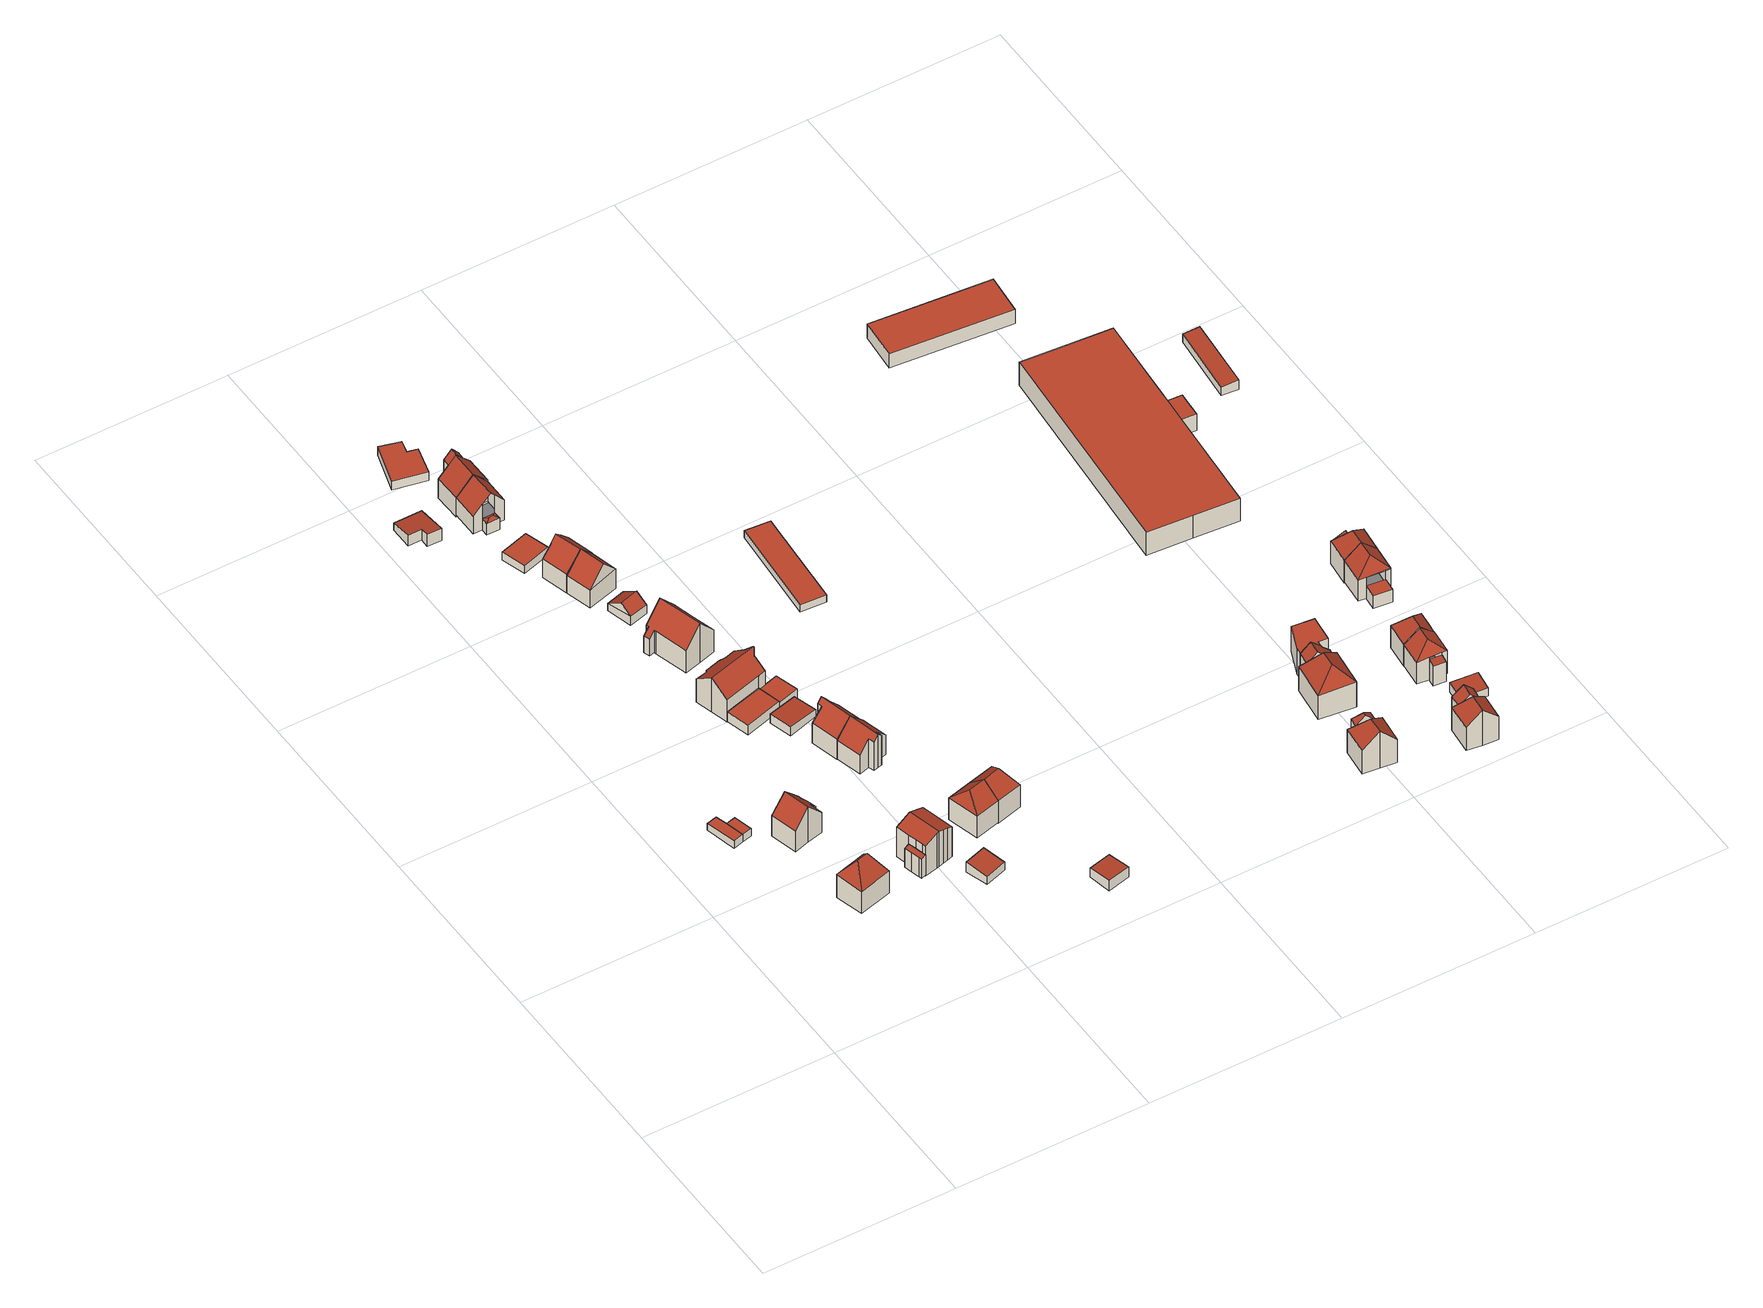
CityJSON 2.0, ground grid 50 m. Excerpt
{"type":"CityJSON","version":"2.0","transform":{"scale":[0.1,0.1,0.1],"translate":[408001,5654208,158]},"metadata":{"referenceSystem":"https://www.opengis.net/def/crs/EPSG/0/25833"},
"CityObjects":{
"building1":{"type":"Building","attributes":{"Dachtyp_tdc":"tdcPolyFlatRoof","Gemeindeschluessel":14612000,"Dachneigung":2.65,"QualitaetDacherkennung":80,"Geometrietyp2DReferenz":"3000","measuredHeight":2.45,"function":"31001_9998","roofType":"2100"},"geometry":[{"type":"Solid","lod":"2","boundaries":[[[[0,1,2,3]],[[1,4,5,2]],[[4,6,7,5]],[[6,8,9,7]],[[8,0,3,9]],[[8,6,4,1,0]],[[3,2,5,7,9]]]],"semantics":{"surfaces":[{"type":"WallSurface"},{"type":"RoofSurface"},{"type":"GroundSurface"}],"values":[[0,0,0,0,0,1,2]]}}]},
"building2":{"type":"Building","attributes":{"Dachtyp_tdc":"tdcPolyFlatRoof","Gemeindeschluessel":14612000,"Dachneigung":0,"QualitaetDacherkennung":79,"Geometrietyp2DReferenz":"3000","measuredHeight":2.33,"function":"31001_9998","roofType":"1000"},"geometry":[{"type":"Solid","lod":"2","boundaries":[[[[10,11,12,7]],[[11,13,14,12]],[[13,15,9,14]],[[15,10,7,9]],[[15,13,11,10]],[[7,12,14,9]]]],"semantics":{"surfaces":[{"type":"WallSurface"},{"type":"RoofSurface"},{"type":"GroundSurface"}],"values":[[0,0,0,0,1,2]]}}]},
"building3":{"type":"Building","attributes":{"Dachtyp_tdc":"tdcHipRoof","Gemeindeschluessel":14612000,"Dachneigung":51.82,"QualitaetDacherkennung":62,"Geometrietyp2DReferenz":"3000","measuredHeight":11.56,"function":"31001_9998","roofType":"3200"},"geometry":[{"type":"Solid","lod":"2","boundaries":[[[[16,17,18]],[[19,20,21]],[[17,19,21,18]],[[20,16,18,21]],[[22,23,24,25]],[[19,17,23,22]],[[17,16,24,23]],[[16,20,25,24]],[[20,19,22,25]]]],"semantics":{"surfaces":[{"type":"RoofSurface"},{"type":"GroundSurface"},{"type":"WallSurface"}],"values":[[0,0,0,0,1,2,2,2,2]]}}]},
"building4":{"type":"Building","attributes":{"Dachtyp_tdc":"tdcGableRoof","Gemeindeschluessel":14612000,"Dachneigung":47.06,"QualitaetDacherkennung":72,"Geometrietyp2DReferenz":"3000","measuredHeight":10.75,"function":"31001_9998","roofType":"3100"},"geometry":[{"type":"Solid","lod":"2","boundaries":[[[[26,27,28,29]],[[27,30,31,28]],[[30,32,33,31]],[[32,34,35,33]],[[34,36,37,35]],[[36,38,39,37]],[[38,40,41,39]],[[40,42,43,41]],[[42,44,45,43]],[[44,46,47,45]],[[46,48,49,47]],[[48,26,29,49]],[[44,42,40,38,36,34,32,30,27]],[[27,26,48,46,44]],[[29,28,31,33,35,37,39,41,43,45,47,49]]]],"semantics":{"surfaces":[{"type":"WallSurface"},{"type":"RoofSurface"},{"type":"GroundSurface"}],"values":[[0,0,0,0,0,0,0,0,0,0,0,0,1,1,2]]}}]},
"building5":{"type":"Building","attributes":{"Dachtyp_tdc":"tdcPolyFlatRoof","Gemeindeschluessel":14612000,"Dachneigung":13.47,"QualitaetDacherkennung":52,"Geometrietyp2DReferenz":"3000","measuredHeight":6.18,"function":"31001_9998","roofType":"2100"},"geometry":[{"type":"Solid","lod":"2","boundaries":[[[[50,51,52,53]],[[51,54,55,52]],[[54,56,57,55]],[[56,58,59,57]],[[58,60,61,59]],[[60,62,63,61]],[[62,64,65,63]],[[64,50,53,65]],[[64,62,60,58,56,54,51,50]],[[53,52,55,57,59,61,63,65]]]],"semantics":{"surfaces":[{"type":"WallSurface"},{"type":"RoofSurface"},{"type":"GroundSurface"}],"values":[[0,0,0,0,0,0,0,0,1,2]]}}]},
"building6":{"type":"Building","attributes":{"Gemeindeschluessel":14612000,"Geometrietyp2DReferenz":"3000","function":"31001_9998","roofType":"9999"},"children":["building6-1","building6-2"]},
"building6-1":{"type":"BuildingPart","attributes":{"Dachtyp_tdc":"tdcPolyFlatRoof","Dachneigung":17.87,"QualitaetDacherkennung":43,"Geometrietyp2DReferenz":"3000","measuredHeight":7.08,"roofType":"2100"},"parents":["building6"],"geometry":[{"type":"MultiSurface","lod":"2","boundaries":[[[66,67,68,69]],[[67,70,71,68]],[[70,72,73,71]],[[72,70,67,66]],[[69,68,71,73]]],"semantics":{"surfaces":[{"type":"WallSurface"},{"type":"RoofSurface"},{"type":"GroundSurface"}],"values":[0,0,0,1,2]}}]},
"building6-2":{"type":"BuildingPart","attributes":{"Dachtyp_tdc":"tdcGableRoof","Dachneigung":20.25,"QualitaetDacherkennung":73,"Geometrietyp2DReferenz":"3000","measuredHeight":10.73,"roofType":"3100"},"parents":["building6"],"geometry":[{"type":"MultiSurface","lod":"2","boundaries":[[[74,73,72]],[[74,75,76,73]],[[75,77,78,76]],[[77,79,80,78]],[[79,81,82,80]],[[81,83,84,82]],[[83,85,86,84]],[[85,87,88,86]],[[87,89,90,88]],[[89,91,92,90]],[[91,93,94,92]],[[93,95,96,94]],[[95,97,98,96]],[[97,99,69,98]],[[99,66,69]],[[95,93,91,89,87,85,83,81]],[[81,79,77,75,74,99,97,95]],[[73,76,78,80,82,84,86,88,90,92,94,96,98,69]]],"semantics":{"surfaces":[{"type":"WallSurface"},{"type":"RoofSurface"},{"type":"GroundSurface"}],"values":[0,0,0,0,0,0,0,0,0,0,0,0,0,0,0,1,1,2]}}]},
"building7":{"type":"Building","attributes":{"Dachtyp_tdc":"tdcPolyFlatRoof","Gemeindeschluessel":14612000,"Dachneigung":6.02,"QualitaetDacherkennung":86,"Geometrietyp2DReferenz":"3000","measuredHeight":3.01,"function":"31001_9998","roofType":"2100"},"geometry":[{"type":"Solid","lod":"2","boundaries":[[[[100,101,102,103]],[[101,104,105,102]],[[104,106,107,105]],[[106,100,103,107]],[[106,104,101,100]],[[103,102,105,107]]]],"semantics":{"surfaces":[{"type":"WallSurface"},{"type":"RoofSurface"},{"type":"GroundSurface"}],"values":[[0,0,0,0,1,2]]}}]},
"building8":{"type":"Building","attributes":{"Dachtyp_tdc":"tdcPolyFlatRoof","Gemeindeschluessel":14612000,"Dachneigung":10.12,"QualitaetDacherkennung":61,"Geometrietyp2DReferenz":"3000","measuredHeight":3.74,"function":"31001_9998","roofType":"2100"},"geometry":[{"type":"Solid","lod":"2","boundaries":[[[[108,109,110,111]],[[109,112,113,110]],[[112,114,115,113]],[[114,116,117,115]],[[116,118,119,117]],[[118,108,111,119]],[[118,116,114,112,109,108]],[[111,110,113,115,117,119]]]],"semantics":{"surfaces":[{"type":"WallSurface"},{"type":"RoofSurface"},{"type":"GroundSurface"}],"values":[[0,0,0,0,0,0,1,2]]}}]},
"building9":{"type":"Building","attributes":{"Dachtyp_tdc":"tdcPolyFlatRoof","Gemeindeschluessel":14612000,"Dachneigung":0,"QualitaetDacherkennung":69,"Geometrietyp2DReferenz":"3000","measuredHeight":3,"function":"31001_9998","roofType":"1000"},"geometry":[{"type":"Solid","lod":"2","boundaries":[[[[120,121,122,123]],[[121,124,125,122]],[[124,126,127,125]],[[126,120,123,127]],[[126,124,121,120]],[[123,122,125,127]]]],"semantics":{"surfaces":[{"type":"WallSurface"},{"type":"RoofSurface"},{"type":"GroundSurface"}],"values":[[0,0,0,0,1,2]]}}]},
"building10":{"type":"Building","attributes":{"Dachtyp_tdc":"tdcGableRoof","Gemeindeschluessel":14612000,"Dachneigung":37.21,"QualitaetDacherkennung":71,"Geometrietyp2DReferenz":"3000","measuredHeight":10.36,"function":"31001_9998","roofType":"3100"},"geometry":[{"type":"Solid","lod":"2","boundaries":[[[[128,129,130,131]],[[129,132,133,130]],[[132,134,135,133]],[[134,136,137,135]],[[136,138,139,137]],[[138,140,141,139]],[[140,142,143,141]],[[142,144,145,143]],[[144,146,147,145]],[[146,148,149,147]],[[148,150,151,149]],[[150,152,153,151]],[[152,154,155,153]],[[154,156,157,155]],[[156,128,131,157]],[[152,150,148,146,144,142,140,138,136,134]],[[134,132,129,128,156,154,152]],[[131,130,133,135,137,139,141,143,145,147,149,151,153,155,157]]]],"semantics":{"surfaces":[{"type":"WallSurface"},{"type":"RoofSurface"},{"type":"GroundSurface"}],"values":[[0,0,0,0,0,0,0,0,0,0,0,0,0,0,0,1,1,2]]}}]},
"building11":{"type":"Building","attributes":{"Dachtyp_tdc":"tdcPolyFlatRoof","Gemeindeschluessel":14612000,"Dachneigung":3.61,"QualitaetDacherkennung":55,"Geometrietyp2DReferenz":"3000","measuredHeight":2.74,"function":"31001_9998","roofType":"2100"},"geometry":[{"type":"Solid","lod":"2","boundaries":[[[[158,159,160,161]],[[159,162,163,160]],[[162,164,165,163]],[[164,158,161,165]],[[164,162,159,158]],[[161,160,163,165]]]],"semantics":{"surfaces":[{"type":"WallSurface"},{"type":"RoofSurface"},{"type":"GroundSurface"}],"values":[[0,0,0,0,1,2]]}}]},
"building12":{"type":"Building","attributes":{"Dachtyp_tdc":"tdcGableRoof","Gemeindeschluessel":14612000,"Dachneigung":48.92,"QualitaetDacherkennung":56,"Geometrietyp2DReferenz":"3000","measuredHeight":11.98,"function":"31001_9998","roofType":"3100"},"geometry":[{"type":"Solid","lod":"2","boundaries":[[[[166,167,168,169]],[[167,170,171,168]],[[170,172,173,171]],[[172,174,175,173]],[[174,176,177,175]],[[176,178,179,177]],[[178,180,181,179]],[[180,182,183,181]],[[182,184,185,183]],[[184,186,187,185]],[[186,188,189,187]],[[188,166,169,189]],[[184,182,180,178,176]],[[176,174,172,170,167,166,188,186,184]],[[169,168,171,173,175,177,179,181,183,185,187,189]]]],"semantics":{"surfaces":[{"type":"WallSurface"},{"type":"RoofSurface"},{"type":"GroundSurface"}],"values":[[0,0,0,0,0,0,0,0,0,0,0,0,1,1,2]]}}]},
"building13":{"type":"Building","attributes":{"Dachtyp_tdc":"tdcGableRoof","Gemeindeschluessel":14612000,"Dachneigung":47.99,"QualitaetDacherkennung":57,"Geometrietyp2DReferenz":"3000","measuredHeight":10.18,"function":"31001_9998","roofType":"3100"},"geometry":[{"type":"Solid","lod":"2","boundaries":[[[[190,191,192,193]],[[194,195,196,197]],[[195,198,199,196]],[[198,200,201,199]],[[200,202,203,201]],[[202,204,205,203]],[[204,206,207,205]],[[206,208,209,207]],[[208,190,193,209]],[[204,202,200,198,195,194]],[[194,191,190,208,206,204]],[[193,192,197,196,199,201,203,205,207,209]],[[191,194,197,192]]]],"semantics":{"surfaces":[{"type":"WallSurface"},{"type":"RoofSurface"},{"type":"GroundSurface"}],"values":[[0,0,0,0,0,0,0,0,0,1,1,2,0]]}}]},
"building14":{"type":"Building","attributes":{"Dachtyp_tdc":"tdcPolyFlatRoof","Gemeindeschluessel":14612000,"Dachneigung":0,"QualitaetDacherkennung":66,"Geometrietyp2DReferenz":"3000","measuredHeight":2.37,"function":"31001_9998","roofType":"1000"},"geometry":[{"type":"Solid","lod":"2","boundaries":[[[[210,211,212,213]],[[211,214,215,212]],[[214,216,217,215]],[[216,210,213,217]],[[216,214,211,210]],[[213,212,215,217]]]],"semantics":{"surfaces":[{"type":"WallSurface"},{"type":"RoofSurface"},{"type":"GroundSurface"}],"values":[[0,0,0,0,1,2]]}}]},
"building15":{"type":"Building","attributes":{"Dachtyp_tdc":"tdcHipAndGableRoof","Gemeindeschluessel":14612000,"Dachneigung":42.1,"QualitaetDacherkennung":73,"Geometrietyp2DReferenz":"3000","measuredHeight":10.43,"function":"31001_9998","roofType":"5000"},"geometry":[{"type":"Solid","lod":"2","boundaries":[[[[218,219,220,221]],[[219,222,223,220]],[[222,224,225,223]],[[224,218,221,225]],[[222,219,226]],[[218,224,227]],[[219,218,227,226]],[[224,222,226,227]],[[221,220,223,225]]]],"semantics":{"surfaces":[{"type":"WallSurface"},{"type":"RoofSurface"},{"type":"GroundSurface"}],"values":[[0,0,0,0,1,0,1,1,2]]}}]},
"building16":{"type":"Building","attributes":{"Dachtyp_tdc":"tdcGableRoof","Gemeindeschluessel":14612000,"Dachneigung":47.78,"QualitaetDacherkennung":56,"Geometrietyp2DReferenz":"3000","measuredHeight":10.42,"function":"31001_9998","roofType":"3100"},"geometry":[{"type":"Solid","lod":"2","boundaries":[[[[228,229,230,231]],[[229,232,233,230]],[[232,234,235,233]],[[234,236,237,235]],[[236,238,239,237]],[[238,240,241,239]],[[240,242,243,241]],[[242,244,245,243]],[[244,246,247,245]],[[246,228,231,247]],[[242,240,238,236,234,232]],[[232,229,228,246,244,242]],[[231,230,233,235,237,239,241,243,245,247]]]],"semantics":{"surfaces":[{"type":"WallSurface"},{"type":"RoofSurface"},{"type":"GroundSurface"}],"values":[[0,0,0,0,0,0,0,0,0,0,1,1,2]]}}]},
"building17":{"type":"Building","attributes":{"Dachtyp_tdc":"tdcGableRoof","Gemeindeschluessel":14612000,"Dachneigung":47.84,"QualitaetDacherkennung":55,"Geometrietyp2DReferenz":"3000","measuredHeight":10.23,"function":"31001_9998","roofType":"3100"},"geometry":[{"type":"Solid","lod":"2","boundaries":[[[[248,249,250,251]],[[249,252,253,250]],[[252,254,255,253]],[[254,248,251,255]],[[252,249,256]],[[248,254,257]],[[249,248,257,256]],[[254,252,256,257]],[[251,250,253,255]]]],"semantics":{"surfaces":[{"type":"WallSurface"},{"type":"RoofSurface"},{"type":"GroundSurface"}],"values":[[0,0,0,0,0,0,1,1,2]]}}]},
"building18":{"type":"Building","attributes":{"Dachtyp_tdc":"tdcGableRoof","Gemeindeschluessel":14612000,"Dachneigung":35.38,"QualitaetDacherkennung":86,"Geometrietyp2DReferenz":"3000","measuredHeight":4.94,"function":"31001_9998","roofType":"3100"},"geometry":[{"type":"Solid","lod":"2","boundaries":[[[[258,259,260,261]],[[259,262,263,260]],[[262,264,265,263]],[[264,258,261,265]],[[262,259,266]],[[258,264,267]],[[259,258,267,266]],[[264,262,266,267]],[[261,260,263,265]]]],"semantics":{"surfaces":[{"type":"WallSurface"},{"type":"RoofSurface"},{"type":"GroundSurface"}],"values":[[0,0,0,0,0,0,1,1,2]]}}]},
"building19":{"type":"Building","attributes":{"Gemeindeschluessel":14612000,"Geometrietyp2DReferenz":"3000","function":"31001_9998","roofType":"9999"},"children":["building19-1","building19-2"]},
"building19-1":{"type":"BuildingPart","attributes":{"Dachtyp_tdc":"tdcGableRoof","Dachneigung":45.58,"QualitaetDacherkennung":59,"Geometrietyp2DReferenz":"3000","measuredHeight":10.21,"roofType":"3100"},"parents":["building19"],"geometry":[{"type":"MultiSurface","lod":"2","boundaries":[[[268,269,251,270]],[[269,271,272,251]],[[271,273,255,272]],[[273,274,275,255]],[[274,276,277,275]],[[276,278,277]],[[279,280,281]],[[279,268,270,280]],[[282,276,274,273,271]],[[271,269,268,279,282]],[[270,251,272,255,275,277,283,280]]],"semantics":{"surfaces":[{"type":"WallSurface"},{"type":"RoofSurface"},{"type":"GroundSurface"}],"values":[0,0,0,0,0,0,0,0,1,1,2]}}]},
"building19-2":{"type":"BuildingPart","attributes":{"Dachtyp_tdc":"tdcPolyFlatRoof","Dachneigung":17.91,"QualitaetDacherkennung":47,"Geometrietyp2DReferenz":"3000","measuredHeight":3.96,"roofType":"2100"},"parents":["building19"],"geometry":[{"type":"MultiSurface","lod":"2","boundaries":[[[278,284,285,277]],[[284,286,287,285]],[[286,281,280,287]],[[286,284,278,288,281]],[[283,277,285,287,280]]],"semantics":{"surfaces":[{"type":"WallSurface"},{"type":"RoofSurface"},{"type":"GroundSurface"}],"values":[0,0,0,1,2]}}]},
"building20":{"type":"Building","attributes":{"Dachtyp_tdc":"tdcPolyFlatRoof","Gemeindeschluessel":14612000,"Dachneigung":0,"QualitaetDacherkennung":74,"Geometrietyp2DReferenz":"3000","measuredHeight":3,"function":"31001_9998","roofType":"1000"},"geometry":[{"type":"Solid","lod":"2","boundaries":[[[[289,290,291,292]],[[290,293,294,291]],[[293,295,296,294]],[[295,297,298,296]],[[297,289,292,298]],[[297,295,293,290,289]],[[292,291,294,296,298]]]],"semantics":{"surfaces":[{"type":"WallSurface"},{"type":"RoofSurface"},{"type":"GroundSurface"}],"values":[[0,0,0,0,0,1,2]]}}]},
"building21":{"type":"Building","attributes":{"Gemeindeschluessel":14612000,"Geometrietyp2DReferenz":"3000","function":"31001_9998","roofType":"9999"},"children":["building21-1","building21-2"]},
"building21-1":{"type":"BuildingPart","attributes":{"Dachtyp_tdc":"tdcFreeFormRoof","Dachneigung":27.49,"QualitaetDacherkennung":53,"Geometrietyp2DReferenz":"3000","measuredHeight":3.96,"roofType":"5000"},"parents":["building21"],"geometry":[{"type":"MultiSurface","lod":"2","boundaries":[[[299,300,301,302]],[[300,303,304,301]],[[303,305,306,304]],[[305,303,307]],[[303,300,308,307]],[[300,299,308]],[[299,309,305,307,308]],[[301,304,306,310,302]]],"semantics":{"surfaces":[{"type":"WallSurface"},{"type":"RoofSurface"},{"type":"GroundSurface"}],"values":[0,0,0,1,1,1,1,2]}}]},
"building21-2":{"type":"BuildingPart","attributes":{"Dachtyp_tdc":"tdcGableRoof","Dachneigung":47.56,"QualitaetDacherkennung":71,"Geometrietyp2DReferenz":"3000","measuredHeight":10.19,"roofType":"3100"},"parents":["building21"],"geometry":[{"type":"MultiSurface","lod":"2","boundaries":[[[311,312,313,314]],[[312,315,316,313]],[[315,317,318,316]],[[317,319,320,318]],[[319,321,302,320]],[[322,306,305]],[[322,311,314,306]],[[323,321,319,317,315]],[[315,312,311,322,323]],[[314,313,316,318,320,302,310,306]]],"semantics":{"surfaces":[{"type":"WallSurface"},{"type":"RoofSurface"},{"type":"GroundSurface"}],"values":[0,0,0,0,0,0,0,1,1,2]}}]},
"building22":{"type":"Building","attributes":{"Dachtyp_tdc":"tdcPolyFlatRoof","Gemeindeschluessel":14612000,"Dachneigung":0,"QualitaetDacherkennung":84,"Geometrietyp2DReferenz":"3000","measuredHeight":2.63,"function":"31001_9998","roofType":"1000"},"geometry":[{"type":"Solid","lod":"2","boundaries":[[[[324,325,326,327]],[[325,328,329,326]],[[328,330,331,329]],[[330,332,333,331]],[[332,334,335,333]],[[334,324,327,335]],[[334,332,330,328,325,324]],[[327,326,329,331,333,335]]]],"semantics":{"surfaces":[{"type":"WallSurface"},{"type":"RoofSurface"},{"type":"GroundSurface"}],"values":[[0,0,0,0,0,0,1,2]]}}]},
"building23":{"type":"Building","attributes":{"Gemeindeschluessel":14612000,"Geometrietyp2DReferenz":"3000","function":"31001_9998","roofType":"9999"},"children":["building23-1","building23-2"]},
"building23-1":{"type":"BuildingPart","attributes":{"Dachtyp_tdc":"tdcGableRoof","Dachneigung":46.83,"QualitaetDacherkennung":33,"Geometrietyp2DReferenz":"3000","measuredHeight":10.83,"roofType":"3100"},"parents":["building23"],"geometry":[{"type":"MultiSurface","lod":"2","boundaries":[[[336,337,338,339]],[[337,340,341,338]],[[336,339,342,343]],[[343,344,345,346,347,336]],[[337,347,346,340]],[[336,347,337]],[[339,338,341,348,342]]],"semantics":{"surfaces":[{"type":"WallSurface"},{"type":"RoofSurface"},{"type":"GroundSurface"}],"values":[0,0,0,1,1,0,2]}}]},
"building23-2":{"type":"BuildingPart","attributes":{"Dachtyp_tdc":"tdcGableRoof","Dachneigung":47.73,"QualitaetDacherkennung":67,"Geometrietyp2DReferenz":"3000","measuredHeight":10.73,"roofType":"3100"},"parents":["building23"],"geometry":[{"type":"MultiSurface","lod":"2","boundaries":[[[349,350,351,352]],[[350,315,353,351]],[[315,354,355,353]],[[354,356,357,355]],[[356,343,342,357]],[[340,349,352,341]],[[345,344,343,356,354,315]],[[315,350,349,340,345]],[[352,351,353,355,357,342,348,341]]],"semantics":{"surfaces":[{"type":"WallSurface"},{"type":"RoofSurface"},{"type":"GroundSurface"}],"values":[0,0,0,0,0,0,1,1,2]}}]},
"building24":{"type":"Building","attributes":{"Dachtyp_tdc":"tdcPolyFlatRoof","Gemeindeschluessel":14612000,"Dachneigung":3.99,"QualitaetDacherkennung":79,"Geometrietyp2DReferenz":"3000","measuredHeight":3.17,"function":"31001_9998","roofType":"2100"},"geometry":[{"type":"Solid","lod":"2","boundaries":[[[[358,359,360,361]],[[359,362,363,360]],[[362,364,365,363]],[[364,358,361,365]],[[364,362,359,358]],[[361,360,363,365]]]],"semantics":{"surfaces":[{"type":"WallSurface"},{"type":"RoofSurface"},{"type":"GroundSurface"}],"values":[[0,0,0,0,1,2]]}}]},
"building25":{"type":"Building","attributes":{"Dachtyp_tdc":"tdcHipAndGableRoof","Gemeindeschluessel":14612000,"Dachneigung":42.4,"QualitaetDacherkennung":74,"Geometrietyp2DReferenz":"3000","measuredHeight":10.72,"function":"31001_9998","roofType":"5000"},"geometry":[{"type":"Solid","lod":"2","boundaries":[[[[224,366,367,368]],[[366,369,370,367]],[[369,371,372,370]],[[371,373,374,372]],[[373,375,376,374]],[[375,377,378,376]],[[377,379,380,378]],[[379,227,381,380]],[[227,224,368,381]],[[377,375,373,371,369,366,382]],[[366,224,227,382]],[[227,379,377,382]],[[368,367,370,372,374,376,378,380,381]]]],"semantics":{"surfaces":[{"type":"WallSurface"},{"type":"RoofSurface"},{"type":"GroundSurface"}],"values":[[0,0,0,0,0,0,0,0,0,1,1,1,2]]}}]},
"building26":{"type":"Building","attributes":{"Dachtyp_tdc":"tdcPolyFlatRoof","Gemeindeschluessel":14612000,"Dachneigung":0,"QualitaetDacherkennung":76,"Geometrietyp2DReferenz":"3000","measuredHeight":2.21,"function":"31001_2000","roofType":"1000"},"geometry":[{"type":"Solid","lod":"2","boundaries":[[[[383,384,385,386]],[[384,387,388,385]],[[387,389,390,388]],[[389,383,386,390]],[[389,387,384,383]],[[386,385,388,390]]]],"semantics":{"surfaces":[{"type":"WallSurface"},{"type":"RoofSurface"},{"type":"GroundSurface"}],"values":[[0,0,0,0,1,2]]}}]},
"building27":{"type":"Building","attributes":{"Gemeindeschluessel":14612000,"Geometrietyp2DReferenz":"3000","function":"31001_9998","roofType":"9999"},"children":["building27-1","building27-2"]},
"building27-1":{"type":"BuildingPart","attributes":{"Dachtyp_tdc":"tdcHipAndGableRoof","Dachneigung":43.75,"QualitaetDacherkennung":78,"Geometrietyp2DReferenz":"3000","measuredHeight":11.2,"roofType":"5000"},"parents":["building27"],"geometry":[{"type":"MultiSurface","lod":"2","boundaries":[[[391,392,393,394]],[[392,395,396,393]],[[397,398,399,400]],[[398,401,402,399]],[[401,403,404,402]],[[403,391,394,404]],[[398,397,395,392,405]],[[392,391,403,405]],[[403,401,398,405]],[[394,393,396,400,399,402,404]]],"semantics":{"surfaces":[{"type":"WallSurface"},{"type":"RoofSurface"},{"type":"GroundSurface"}],"values":[0,0,0,0,0,0,1,1,1,2]}}]},
"building27-2":{"type":"BuildingPart","attributes":{"Dachtyp_tdc":"tdcHipAndGableRoof","Dachneigung":55.3,"QualitaetDacherkennung":72,"Geometrietyp2DReferenz":"3000","measuredHeight":9.5,"roofType":"5000"},"parents":["building27"],"geometry":[{"type":"MultiSurface","lod":"2","boundaries":[[[406,407,408,396,395]],[[407,409,410,408]],[[409,411,397,400,410]],[[409,407,412]],[[406,411,413]],[[407,406,413,412]],[[411,409,412,413]],[[396,408,410,400]]],"semantics":{"surfaces":[{"type":"WallSurface"},{"type":"RoofSurface"},{"type":"GroundSurface"}],"values":[0,0,0,1,0,1,1,2]}}]},
"building28":{"type":"Building","attributes":{"Gemeindeschluessel":14612000,"Geometrietyp2DReferenz":"3000","function":"31001_9998","roofType":"9999"},"children":["building28-1","building28-2"]},
"building28-1":{"type":"BuildingPart","attributes":{"Dachtyp_tdc":"tdcGableRoof","Dachneigung":42.13,"QualitaetDacherkennung":54,"Geometrietyp2DReferenz":"3000","measuredHeight":9.92,"roofType":"3100"},"parents":["building28"],"geometry":[{"type":"MultiSurface","lod":"2","boundaries":[[[414,415,416,417]],[[415,418,419,416]],[[418,420,421,419]],[[420,422,423,421]],[[422,424,425,423]],[[426,427,428,429]],[[427,414,417,428]],[[430,431,424,422,420,418,415]],[[415,414,427,426,430]],[[417,416,419,421,423,425,432,429,428]]],"semantics":{"surfaces":[{"type":"WallSurface"},{"type":"RoofSurface"},{"type":"GroundSurface"}],"values":[0,0,0,0,0,0,0,1,1,2]}}]},
"building28-2":{"type":"BuildingPart","attributes":{"Dachtyp_tdc":"tdcHipRoof","Dachneigung":46.27,"QualitaetDacherkennung":72,"Geometrietyp2DReferenz":"3000","measuredHeight":12.25,"roofType":"3200"},"parents":["building28"],"geometry":[{"type":"MultiSurface","lod":"2","boundaries":[[[433,434,435,436]],[[434,427,428,435]],[[427,426,429,428]],[[437,438,439,425,424]],[[438,440,441,439]],[[440,433,436,441]],[[433,440,442]],[[438,437,431,443,426,427,434,444]],[[440,438,444,442]],[[434,433,442,444]],[[436,435,428,429,432,425,439,441]]],"semantics":{"surfaces":[{"type":"WallSurface"},{"type":"RoofSurface"},{"type":"GroundSurface"}],"values":[0,0,0,0,0,0,1,1,1,1,2]}}]},
"building29":{"type":"Building","attributes":{"Dachtyp_tdc":"tdcPolyFlatRoof","Gemeindeschluessel":14612000,"Dachneigung":0,"QualitaetDacherkennung":55,"Geometrietyp2DReferenz":"3000","measuredHeight":7.79,"function":"31001_9998","roofType":"1000"},"geometry":[{"type":"Solid","lod":"2","boundaries":[[[[445,446,447,448]],[[446,449,450,447]],[[449,451,452,450]],[[451,453,454,452]],[[453,455,456,454]],[[455,457,458,456]],[[457,445,448,458]],[[457,455,453,451,449,446,445]],[[448,447,450,452,454,456,458]]]],"semantics":{"surfaces":[{"type":"WallSurface"},{"type":"RoofSurface"},{"type":"GroundSurface"}],"values":[[0,0,0,0,0,0,0,1,2]]}}]},
"building30":{"type":"Building","attributes":{"Gemeindeschluessel":14612000,"Geometrietyp2DReferenz":"3000","function":"31001_9998","roofType":"9999"},"children":["building30-1","building30-2"]},
"building30-1":{"type":"BuildingPart","attributes":{"Dachtyp_tdc":"tdcHipAndGableRoof","Dachneigung":42.82,"QualitaetDacherkennung":71,"Geometrietyp2DReferenz":"3000","measuredHeight":10.72,"roofType":"5000"},"parents":["building30"],"geometry":[{"type":"MultiSurface","lod":"2","boundaries":[[[459,460,461,462]],[[460,463,464,461]],[[463,465,464]],[[466,467,468,469,470]],[[467,471,472,468]],[[471,473,474,472]],[[473,459,462,474]],[[467,466,475,463,460,476]],[[460,459,473,476]],[[473,471,467,476]],[[462,461,464,469,468,472,474]]],"semantics":{"surfaces":[{"type":"WallSurface"},{"type":"RoofSurface"},{"type":"GroundSurface"}],"values":[0,0,0,0,0,0,0,1,1,1,2]}}]},
"building30-2":{"type":"BuildingPart","attributes":{"Dachtyp_tdc":"tdcGableRoof","Dachneigung":41.05,"QualitaetDacherkennung":73,"Geometrietyp2DReferenz":"3000","measuredHeight":9.17,"roofType":"3100"},"parents":["building30"],"geometry":[{"type":"MultiSurface","lod":"2","boundaries":[[[465,477,478,464]],[[477,479,480,478]],[[479,470,469,480]],[[465,475,481,482,477]],[[483,482,481,466]],[[479,483,466,470]],[[477,482,483,479]],[[478,480,469,464]]],"semantics":{"surfaces":[{"type":"WallSurface"},{"type":"RoofSurface"},{"type":"GroundSurface"}],"values":[0,0,0,1,1,0,0,2]}}]},
"building31":{"type":"Building","attributes":{"Gemeindeschluessel":14612000,"Geometrietyp2DReferenz":"3000","function":"31001_9998","roofType":"9999"},"children":["building31-1","building31-2"]},
"building31-1":{"type":"BuildingPart","attributes":{"Dachtyp_tdc":"tdcHipAndGableRoof","Dachneigung":41.38,"QualitaetDacherkennung":80,"Geometrietyp2DReferenz":"3000","measuredHeight":9.97,"roofType":"5000"},"parents":["building31"],"geometry":[{"type":"MultiSurface","lod":"2","boundaries":[[[484,485,486,487]],[[485,488,489,486]],[[488,490,491,489]],[[492,493,494]],[[492,495,496,493]],[[495,497,498,496]],[[497,499,500,498]],[[499,484,487,500]],[[495,492,490,488,485,501]],[[485,484,499,501]],[[499,497,495,501]],[[487,486,489,493,496,498,500]]],"semantics":{"surfaces":[{"type":"WallSurface"},{"type":"RoofSurface"},{"type":"GroundSurface"}],"values":[0,0,0,0,0,0,0,0,1,1,1,2]}}]},
"building31-2":{"type":"BuildingPart","attributes":{"Dachtyp_tdc":"tdcPolyFlatRoof","Dachneigung":5.63,"QualitaetDacherkennung":50,"Geometrietyp2DReferenz":"3000","measuredHeight":6.24,"roofType":"2100"},"parents":["building31"],"geometry":[{"type":"MultiSurface","lod":"2","boundaries":[[[491,502,503,489]],[[502,504,505,503]],[[504,494,493,505]],[[494,504,502,491]],[[489,503,505,493]]],"semantics":{"surfaces":[{"type":"WallSurface"},{"type":"RoofSurface"},{"type":"GroundSurface"}],"values":[0,0,0,1,2]}}]},
"building32":{"type":"Building","attributes":{"Dachtyp_tdc":"tdcPolyFlatRoof","Gemeindeschluessel":14612000,"Dachneigung":4.31,"QualitaetDacherkennung":51,"Geometrietyp2DReferenz":"3000","measuredHeight":2.76,"function":"31001_9998","roofType":"2100"},"geometry":[{"type":"Solid","lod":"2","boundaries":[[[[506,507,508,509]],[[507,510,511,508]],[[507,506,512,510]],[[511,513,509,508]],[[510,512,513,511]],[[512,506,509,513]]]],"semantics":{"surfaces":[{"type":"WallSurface"},{"type":"RoofSurface"},{"type":"GroundSurface"}],"values":[[0,0,1,2,0,0]]}}]},
"building33":{"type":"Building","attributes":{"Gemeindeschluessel":14612000,"Geometrietyp2DReferenz":"3000","function":"31001_9998","roofType":"9999"},"children":["building33-1","building33-2"]},
"building33-1":{"type":"BuildingPart","attributes":{"Dachtyp_tdc":"tdcHipAndGableRoof","Dachneigung":41.57,"QualitaetDacherkennung":79,"Geometrietyp2DReferenz":"3000","measuredHeight":10.25,"roofType":"5000"},"parents":["building33"],"geometry":[{"type":"MultiSurface","lod":"2","boundaries":[[[514,497,515,516]],[[497,517,518,515]],[[517,519,520,518]],[[519,521,522,523,520]],[[524,525,526]],[[524,527,528,525]],[[527,529,530,528]],[[529,531,532,530]],[[531,514,516,532]],[[527,524,521,519,517,533]],[[517,497,514,533]],[[514,531,529,527,533]],[[516,515,518,520,523,525,528,530,532]]],"semantics":{"surfaces":[{"type":"WallSurface"},{"type":"RoofSurface"},{"type":"GroundSurface"}],"values":[0,0,0,0,0,0,0,0,0,1,1,1,2]}}]},
"building33-2":{"type":"BuildingPart","attributes":{"Dachtyp_tdc":"tdcFreeFormRoof","Dachneigung":37.57,"QualitaetDacherkennung":24,"Geometrietyp2DReferenz":"3000","measuredHeight":4.6,"roofType":"5000"},"parents":["building33"],"geometry":[{"type":"MultiSurface","lod":"2","boundaries":[[[534,535,536,537]],[[535,526,525,536]],[[522,538,539,523]],[[538,534,537,539]],[[526,535,540]],[[535,534,541,540]],[[534,538,522,541]],[[522,526,540,541]],[[537,536,525,523,539]]],"semantics":{"surfaces":[{"type":"WallSurface"},{"type":"RoofSurface"},{"type":"GroundSurface"}],"values":[0,0,0,0,1,1,1,1,2]}}]},
"building34":{"type":"Building","attributes":{"Gemeindeschluessel":14612000,"Geometrietyp2DReferenz":"3000","function":"31001_9998","roofType":"9999"},"children":["building34-1","building34-2"]},
"building34-1":{"type":"BuildingPart","attributes":{"Dachtyp_tdc":"tdcHipAndGableRoof","Dachneigung":42.52,"QualitaetDacherkennung":80,"Geometrietyp2DReferenz":"3000","measuredHeight":10.25,"roofType":"5000"},"parents":["building34"],"geometry":[{"type":"MultiSurface","lod":"2","boundaries":[[[542,543,544,545]],[[543,546,544]],[[547,548,549,550,551]],[[548,552,553,549]],[[552,554,555,553]],[[554,542,545,555]],[[556,557,558,559,548]],[[558,560,561,559]],[[552,548,559,561]],[[554,560,558,542]],[[552,561,560,554]],[[542,558,557,543]],[[543,557,556,547]],[[547,556,548]],[[545,544,550,549,553,555]]],"semantics":{"surfaces":[{"type":"WallSurface"},{"type":"RoofSurface"},{"type":"GroundSurface"}],"values":[0,0,0,0,0,0,1,1,1,0,0,0,0,0,2]}}]},
"building34-2":{"type":"BuildingPart","attributes":{"Dachtyp_tdc":"tdcPolyFlatRoof","Dachneigung":0,"QualitaetDacherkennung":47,"Geometrietyp2DReferenz":"3000","measuredHeight":3.81,"roofType":"1000"},"parents":["building34"],"geometry":[{"type":"MultiSurface","lod":"2","boundaries":[[[562,551,550,563]],[[546,564,565,544]],[[564,562,563,565]],[[564,546,551,562]],[[563,550,544,565]]],"semantics":{"surfaces":[{"type":"WallSurface"},{"type":"RoofSurface"},{"type":"GroundSurface"}],"values":[0,0,0,1,2]}}]},
"building35":{"type":"Building","attributes":{"Gemeindeschluessel":14612000,"Geometrietyp2DReferenz":"3000","function":"31001_2000","roofType":"9999"},"children":["building35-1","building35-2"]},
"building35-1":{"type":"BuildingPart","attributes":{"Dachtyp_tdc":"tdcPolyFlatRoof","Dachneigung":0,"QualitaetDacherkennung":65,"Geometrietyp2DReferenz":"3000","measuredHeight":5,"roofType":"1000"},"parents":["building35"],"geometry":[{"type":"MultiSurface","lod":"2","boundaries":[[[566,567,568,569]],[[567,570,571,568]],[[570,572,573,571]],[[572,570,567,566]],[[569,568,571,573]]],"semantics":{"surfaces":[{"type":"WallSurface"},{"type":"RoofSurface"},{"type":"GroundSurface"}],"values":[0,0,0,1,2]}}]},
"building35-2":{"type":"BuildingPart","attributes":{"Dachtyp_tdc":"tdcPolyFlatRoof","Dachneigung":0,"QualitaetDacherkennung":66,"Geometrietyp2DReferenz":"3000","measuredHeight":7.03,"roofType":"1000"},"parents":["building35"],"geometry":[{"type":"MultiSurface","lod":"2","boundaries":[[[574,575,576,577]],[[575,578,579,576]],[[578,580,566,569,579]],[[581,573,572]],[[581,582,583,573]],[[582,584,585,583]],[[584,586,587,585]],[[586,574,577,587]],[[586,584,582,581,580,578,575,574]],[[577,576,579,569,573,583,585,587]]],"semantics":{"surfaces":[{"type":"WallSurface"},{"type":"RoofSurface"},{"type":"GroundSurface"}],"values":[0,0,0,0,0,0,0,0,1,2]}}]},
"building36":{"type":"Building","attributes":{"Dachtyp_tdc":"tdcPolyFlatRoof","Gemeindeschluessel":14612000,"Dachneigung":0,"QualitaetDacherkennung":87,"Geometrietyp2DReferenz":"3000","measuredHeight":4.33,"function":"31001_2000","roofType":"1000"},"geometry":[{"type":"Solid","lod":"2","boundaries":[[[[588,589,590,591]],[[589,592,593,590]],[[592,594,595,593]],[[594,588,591,595]],[[594,592,589,588]],[[591,590,593,595]]]],"semantics":{"surfaces":[{"type":"WallSurface"},{"type":"RoofSurface"},{"type":"GroundSurface"}],"values":[[0,0,0,0,1,2]]}}]},
"building37":{"type":"Building","attributes":{"Gemeindeschluessel":14612000,"Geometrietyp2DReferenz":"3000","function":"31001_9998","roofType":"9999"},"children":["building37-1","building37-2"]},
"building37-1":{"type":"BuildingPart","attributes":{"Dachtyp_tdc":"tdcGableRoof","Dachneigung":29.03,"QualitaetDacherkennung":26,"Geometrietyp2DReferenz":"3000","measuredHeight":5.56,"roofType":"3100"},"parents":["building37"],"geometry":[{"type":"MultiSurface","lod":"2","boundaries":[[[596,597,598,599]],[[597,600,601,598]],[[600,602,603,601]],[[600,604,605,602]],[[606,605,604,607]],[[597,607,604,600]],[[596,606,607,597]],[[603,599,598,601]]],"semantics":{"surfaces":[{"type":"WallSurface"},{"type":"RoofSurface"},{"type":"GroundSurface"}],"values":[0,0,0,1,1,0,0,2]}}]},
"building37-2":{"type":"BuildingPart","attributes":{"Dachtyp_tdc":"tdcHipAndGableRoof","Dachneigung":42.79,"QualitaetDacherkennung":79,"Geometrietyp2DReferenz":"3000","measuredHeight":10.68,"roofType":"5000"},"parents":["building37"],"geometry":[{"type":"MultiSurface","lod":"2","boundaries":[[[552,608,609,610]],[[608,611,599,609]],[[611,606,596,599]],[[612,613,603,602]],[[613,614,615,603]],[[614,560,616,615]],[[560,561,617,616]],[[561,552,610,617]],[[614,613,612,611,608,618]],[[610,609,599,603,615,616,617]],[[608,552,561,618]],[[561,560,614,618]]],"semantics":{"surfaces":[{"type":"WallSurface"},{"type":"RoofSurface"},{"type":"GroundSurface"}],"values":[0,0,0,0,0,0,0,0,1,2,1,1]}}]},
"building38":{"type":"Building","attributes":{"Dachtyp_tdc":"tdcPolyFlatRoof","Gemeindeschluessel":14612000,"Dachneigung":5.04,"QualitaetDacherkennung":94,"Geometrietyp2DReferenz":"3000","measuredHeight":2.81,"function":"31001_2000","roofType":"2100"},"geometry":[{"type":"Solid","lod":"2","boundaries":[[[[619,620,621,622]],[[620,623,624,621]],[[623,625,626,624]],[[625,619,622,626]],[[625,623,620,619]],[[622,621,624,626]]]],"semantics":{"surfaces":[{"type":"WallSurface"},{"type":"RoofSurface"},{"type":"GroundSurface"}],"values":[[0,0,0,0,1,2]]}}]}
},
"vertices":[
[85,549,156],[66,629,153],[66,629,132],[85,549,132],[93,636,153],[93,636,132],[101,605,154],[101,605,132],[112,556,156],[112,556,132],
[101,605,155],[126,611,155],[126,611,132],[138,562,155],[138,562,132],[112,556,155],
[295,243,208],[275,316,211],[257,274,257],[190,293,211],[209,221,208],[228,266,257],[190,293,141],[275,316,141],[295,243,141],[209,221,141],
[181,543,194],[218,552,236],[218,552,128],[181,543,128],[237,557,215],[237,557,128],[259,563,191],[259,563,128],[262,552,191],[262,552,128],[278,556,172],[278,556,128],[285,531,172],[285,531,128],[268,527,191],[268,527,128],[277,493,190],[277,493,128],[236,483,236],[236,483,128],[196,472,191],[196,472,128],[178,542,191],[178,542,128],
[382,260,190],[376,280,190],[376,280,132],[382,260,132],[371,301,190],[371,301,132],[384,305,194],[384,305,132],[390,283,194],[390,283,132],[395,264,194],[395,264,132],[397,255,194],[397,255,132],[384,251,190],[384,251,132],
[458,355,200],[476,351,194],[476,351,129],[458,355,129],[482,328,194],[482,328,129],[467,319,200],[467,319,129],
[467,319,221],[478,276,221],[478,276,129],[465,273,226],[465,273,129],[452,269,231],[452,269,129],[438,266,236],[438,266,129],[432,264,234],[432,264,129],[397,255,220],[397,255,129],[395,264,220],[395,264,129],[390,283,220],[390,283,129],[384,305,220],[384,305,129],[375,341,220],[375,341,129],[416,352,236],[416,352,129],[456,362,221],[456,362,129],[458,355,221],
[534,235,162],[552,177,156],[552,177,132],[534,235,132],[495,159,156],[495,159,132],[477,217,162],[477,217,132],
[77,1741,128],[40,1741,128],[40,1741,91],[77,1741,91],[40,1765,124],[40,1765,91],[5,1765,124],[5,1765,91],[5,1824,113],[5,1824,91],[77,1824,113],[77,1824,91],
[295,911,141],[393,937,141],[393,937,111],[295,911,111],[409,878,141],[409,878,111],[312,851,141],[312,851,111],
[413,943,178],[393,937,178],[393,937,110],[413,943,110],[295,911,178],[295,911,110],[283,956,214],[283,956,110],[271,1000,180],[271,1000,110],[302,1008,180],[302,1008,110],[307,1017,174],[307,1017,110],[347,1027,175],[347,1027,110],[361,1023,181],[361,1023,110],[388,1031,180],[388,1031,110],[397,1001,204],[397,1001,110],[413,994,212],[413,994,110],[413,991,214],[413,991,110],[414,989,212],[414,989,110],[405,975,204],[405,975,110],
[374,860,136],[451,883,130],[451,883,108],[374,860,108],[469,824,130],[469,824,108],[391,802,136],[391,802,108],
[280,1189,168],[266,1185,151],[266,1185,100],[280,1189,100],[261,1201,151],[261,1201,100],[276,1205,168],[276,1205,100],[274,1212,168],[274,1212,100],[317,1224,219],[317,1224,100],[360,1236,167],[360,1236,100],[376,1178,167],[376,1178,100],[392,1121,167],[392,1121,100],[349,1109,219],[349,1109,100],[306,1097,168],[306,1097,100],[282,1183,168],[282,1183,100],
[455,618,168],[437,684,168],[437,684,111],[455,618,111],[477,695,213],[517,706,171],[517,706,111],[477,695,111],[535,640,171],[535,640,111],[505,632,202],[505,632,111],[509,616,202],[509,616,111],[499,613,213],[499,613,111],[486,610,198],[486,610,111],[481,625,198],[481,625,111],
[251,1579,114],[176,1557,114],[176,1557,90],[251,1579,90],[157,1620,114],[157,1620,90],[232,1642,114],[232,1642,90],
[625,319,188],[559,302,188],[559,302,122],[625,319,122],[538,385,187],[538,385,122],[603,402,187],[603,402,122],[570,349,226],[614,360,226],
[498,777,168],[517,706,168],[517,706,110],[498,777,110],[477,695,214],[477,695,110],[437,684,171],[437,684,110],[418,756,171],[418,756,110],[447,763,202],[447,763,110],[444,776,202],[444,776,110],[455,779,214],[455,779,110],[467,782,200],[467,782,110],[470,770,200],[470,770,110],
[300,1475,155],[318,1408,155],[318,1408,94],[300,1475,94],[239,1386,148],[239,1386,94],[220,1453,148],[220,1453,94],[281,1398,197],[263,1465,197],
[266,1358,117],[315,1371,117],[315,1371,96],[266,1358,96],[333,1304,123],[333,1304,96],[284,1291,123],[284,1291,96],[325,1333,145],[277,1320,145],
[281,1545,157],[300,1475,157],[281,1545,94],[263,1465,196],[263,1465,94],[220,1453,151],[201,1523,151],[201,1523,94],[228,1530,179],[228,1530,94],[228,1530,133],[257,1538,182],[257,1538,94],[257,1538,133],[243,1535,196],[243,1535,94],
[223,1548,127],[223,1548,94],[252,1556,127],[252,1556,94],[243,1535,133],
[409,878,137],[393,937,137],[393,937,107],[409,878,107],[413,943,137],[413,943,107],[448,953,137],[448,953,107],[465,894,137],[465,894,107],
[203,1723,125],[203,1703,125],[203,1703,90],[203,1723,90],[170,1703,125],[170,1703,90],[170,1722,125],[170,1722,90],[180,1712,130],[193,1713,130],[192,1722,125],[192,1722,90],
[146,1722,143],[146,1792,143],[146,1792,90],[146,1722,90],[191,1792,192],[191,1792,90],[228,1792,151],[228,1792,90],[228,1723,151],[228,1723,90],[203,1723,179],[170,1722,168],[192,1722,192],
[73,1941,108],[105,2049,108],[105,2049,82],[73,1941,82],[158,2034,108],[158,2034,82],[150,2002,108],[150,2002,82],[176,1996,108],[176,1996,82],[157,1922,108],[157,1922,82],
[171,1883,170],[209,1884,173],[209,1884,84],[171,1883,84],[209,1864,173],[209,1864,84],[171,1864,84],[171,1864,170],[184,1864,184],[191,1864,192],[192,1864,193],[192,1883,193],[191,1864,84],
[227,1864,155],[228,1792,155],[228,1792,84],[227,1864,84],[191,1792,84],[146,1792,142],[146,1792,84],[145,1864,142],[145,1864,84],
[713,2,161],[700,61,157],[700,61,129],[713,2,129],[758,75,157],[758,75,129],[772,16,161],[772,16,129],
[671,419,187],[671,419,119],[603,402,119],[681,382,187],[681,382,119],[694,386,165],[694,386,119],[700,362,165],[700,362,119],[687,359,187],[687,359,119],[693,337,187],[693,337,119],[625,319,187],[625,319,119],[614,360,119],[659,372,226],
[683,1459,39],[748,1454,39],[748,1454,17],[683,1459,17],[729,1193,39],[729,1193,17],[663,1197,39],[663,1197,17],
[1413,74,133],[1421,148,133],[1421,148,62],[1413,74,62],[1442,146,133],[1442,146,62],[1489,141,133],[1506,139,133],[1506,139,62],[1489,141,62],[1498,64,133],[1498,64,62],[1456,69,174],[1456,69,62],[1460,114,174],
[1442,146,134],[1445,171,134],[1445,171,62],[1492,166,134],[1492,166,62],[1489,141,134],[1467,153,157],[1466,143,157],
[1461,406,131],[1486,403,156],[1486,403,57],[1461,406,57],[1511,400,134],[1511,400,57],[1511,395,134],[1511,395,57],[1529,393,118],[1529,393,57],[1525,363,118],[1525,363,57],[1457,371,131],[1457,372,131],[1457,372,57],[1457,371,57],[1482,368,156],[1508,365,133],[1482,368,57],
[1425,274,130],[1437,374,130],[1437,374,57],[1425,274,57],[1525,363,134],[1529,363,134],[1529,363,57],[1517,263,134],[1517,263,57],[1476,298,180],[1482,368,132],[1480,339,180],
[1511,400,133],[1461,406,133],[1461,406,55],[1511,400,55],[1462,419,133],[1462,419,55],[1488,487,133],[1488,487,55],[1545,480,133],[1545,480,55],[1537,411,133],[1537,411,55],[1513,414,133],[1513,414,55],
[1644,14,133],[1652,85,133],[1652,85,63],[1644,14,63],[1668,83,133],[1668,83,63],[1668,83,130],[1718,77,134],[1731,75,134],[1731,75,63],[1718,77,63],[1718,77,130],[1723,5,134],[1723,5,63],[1684,9,170],[1684,9,63],[1671,82,133],[1690,57,170],
[1671,115,130],[1671,115,63],[1722,109,130],[1722,109,63],[1696,79,155],[1700,112,155],[1722,109,134],
[1747,308,130],[1740,244,130],[1740,244,58],[1747,308,58],[1728,246,128],[1728,246,58],[1728,246,129],[1728,246,120],[1696,249,126],[1696,249,58],[1696,249,120],[1666,252,123],[1666,252,58],[1673,316,123],[1673,316,58],[1712,312,158],[1712,312,58],[1708,273,158],
[1725,224,118],[1725,224,58],[1693,228,118],[1693,228,58],
[1782,184,90],[1777,134,86],[1777,134,62],[1782,184,62],[1708,140,86],[1708,140,62],[1712,190,90],[1712,190,62],
[1713,312,159],[1673,316,56],[1713,312,56],[1680,381,123],[1680,381,56],[1685,381,123],[1685,381,56],[1711,378,125],[1711,378,95],[1711,378,56],[1747,374,128],[1747,374,56],[1747,374,95],[1754,373,128],[1754,373,56],[1750,337,128],[1750,337,56],[1747,308,128],[1747,308,56],[1717,350,159],
[1713,397,95],[1749,393,95],[1749,393,56],[1713,397,56],[1713,392,95],[1713,392,56],[1739,384,102],[1722,386,102],
[1778,538,115],[1766,539,115],[1766,539,51],[1778,538,51],[1766,539,89],[1718,544,115],[1699,546,115],[1699,546,51],[1718,544,51],[1718,544,89],[1706,614,115],[1706,614,51],[1785,605,115],[1785,605,51],[1718,544,116],[1766,539,117],[1778,538,118],[1743,567,153],[1785,605,118],[1747,610,153],
[1715,509,89],[1715,509,51],[1762,504,89],[1762,504,51],
[1662,1289,64],[1708,1286,64],[1708,1286,14],[1662,1289,14],[1703,1218,64],[1703,1218,14],[1657,1222,64],[1657,1222,14],
[1449,1545,84],[1565,1535,84],[1565,1535,14],[1449,1545,14],[1681,1526,84],[1681,1526,14],[1662,1289,84],[1657,1222,84],[1633,927,84],[1633,927,14],[1517,937,84],[1517,937,14],[1401,946,84],[1401,946,14],
[1236,1742,56],[1246,1848,56],[1246,1848,13],[1236,1742,13],[1554,1819,56],[1554,1819,13],[1544,1713,56],[1544,1713,13],
[1734,679,82],[1737,707,82],[1737,707,46],[1734,679,46],[1775,703,82],[1775,703,46],[1772,675,82],[1772,675,46],[1766,704,102],[1763,676,102],[1734,679,86],[1737,707,86],
[1713,682,115],[1713,682,46],[1706,614,46],[1734,679,116],[1772,675,118],[1772,675,117],[1793,673,118],[1793,673,46],[1785,605,46],[1747,610,46],[1751,651,153],
[1828,1475,31],[1870,1471,35],[1870,1471,6],[1828,1475,6],[1854,1284,35],[1854,1284,6],[1811,1288,31],[1811,1288,6]
]}
